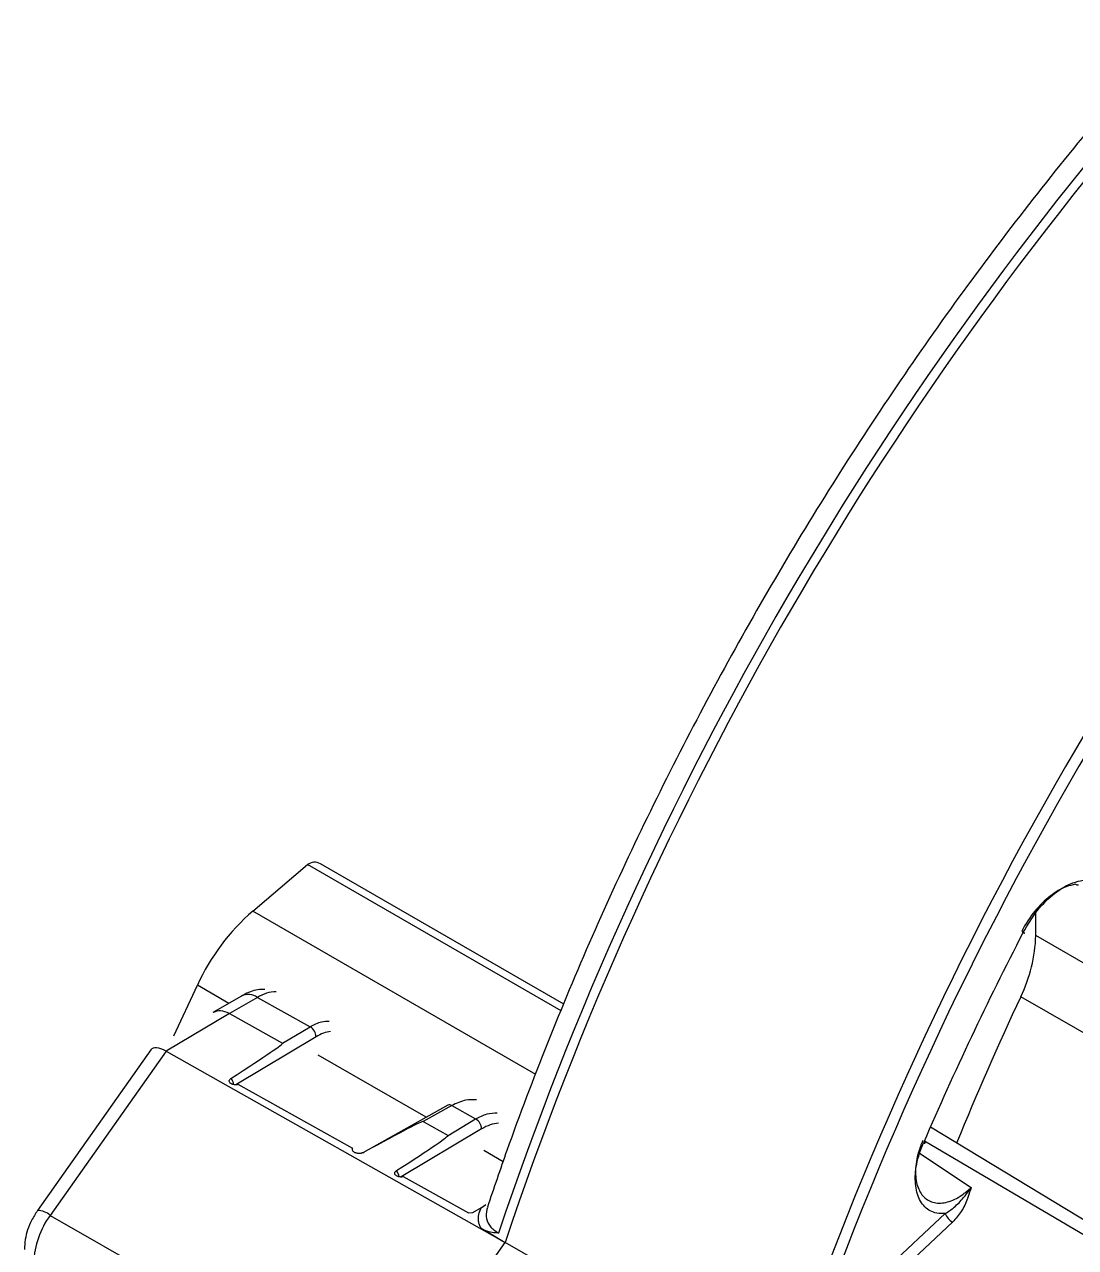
# Model space of a CAD drawing. Extents: x 6 to 134, y 3 to 97.
# Drawn here: x 86.386 to 88.317, y 14.661 to 16.908 of the extents above; entities that cross this region are included whole.
import ezdxf

# ---------------------------------------------------------------- set-up
doc = ezdxf.new("R2010")
doc.units = 0
doc.header["$MEASUREMENT"] = 0
doc.layers.add('OBJECT', color=7, linetype='CONTINUOUS')

msp = doc.modelspace()

# ---------------------------------------------------------------- linework, layer by layer
at = {"layer": 'OBJECT'}
for p, q in [((86.8054, 15.2789), (86.906, 15.3644)), ((87.3718, 15.0955), (86.906, 15.3644)), ((87.377, 15.1079), (86.9299, 15.366)), ((87.3253, 14.9788), (86.8054, 15.2789)), ((88.244, 15.2342), (88.2441, 15.2804)), ((93.9875, 11.9185), (88.244, 15.2342)), ((86.6603, 15.0497), (86.7037, 15.1427)), ((86.7615, 15.1094), (86.7037, 15.1427)), ((86.7849, 15.1229), (86.7321, 15.0924)), ((86.8141, 15.1203), (86.7626, 15.0906)), ((86.8141, 15.1203), (86.9109, 15.0664)), ((94.2302, 11.65), (88.2164, 15.1217)), ((86.7626, 15.0906), (86.6463, 15.0215)), ((86.7344, 15.0938), (86.7333, 15.0931)), ((86.7626, 15.0906), (86.8603, 15.0361)), ((86.8603, 15.0361), (86.9109, 15.0664)), ((86.9219, 15.048), (86.7742, 14.9598)), ((86.6185, 15.024), (86.4101, 14.7289)), ((86.6463, 15.0215), (86.4334, 14.7199)), ((86.6463, 15.0215), (87.2693, 14.6703)), ((87.1241, 14.9001), (86.9258, 15.0145)), ((86.9894, 14.8428), (86.7787, 14.9602)), ((87.1639, 14.9223), (87.0075, 14.835)), ((87.171, 14.9215), (87.1185, 14.8922)), ((87.171, 14.9215), (87.215, 14.897)), ((87.226, 14.8786), (87.0783, 14.7904)), ((87.1185, 14.8922), (87.1643, 14.8667)), ((87.1643, 14.8667), (87.215, 14.897)), ((88.5644, 14.5705), (88.0503, 14.8821)), ((88.5371, 14.5628), (88.0398, 14.8565)), ((87.2653, 14.8185), (87.2298, 14.839)), ((88.0285, 14.8355), (88.1254, 14.771)), ((87.2024, 14.7242), (87.0827, 14.7908)), ((86.4334, 14.7199), (87.0535, 14.3647)), ((87.2094, 14.7243), (87.2024, 14.7242)), ((87.2251, 14.7336), (87.2094, 14.7243)), ((87.2251, 14.7336), (87.2336, 14.7396)), ((87.969, 14.6217), (88.0778, 14.7232)), ((88.0913, 14.7073), (87.9243, 14.5514)), ((87.2253, 14.6957), (87.2693, 14.6703)), ((87.2334, 14.6915), (87.2693, 14.6703)), ((87.0535, 14.3647), (87.2693, 14.6703)), ((87.7734, 14.3806), (87.2693, 14.6703))]:
    msp.add_line(p, q, dxfattribs=at)
at = {"layer": 'OBJECT', "flags": 128}
for points in [[(88.0377, 14.853), (88.0392, 14.8528), (88.0402, 14.8528), (88.0408, 14.8531), (88.0408, 14.8536), (88.0404, 14.8543), (88.0394, 14.8552), (88.0388, 14.8556)], [(87.0075, 14.835), (87.0082, 14.8354), (87.0093, 14.8356)]]:
    msp.add_lwpolyline(points, dxfattribs=at)
at = {"layer": 'OBJECT'}
for centre, radius, start, end in [((93.2555, 12.6698), 6.3287, 138.15462, 161.41002), ((93.2712, 12.661), 6.3294, 138.31374, 161.49102), ((93.756, 12.3812), 6.3078, 138.28016, 161.51984), ((93.7556, 12.3811), 6.2867, 138.29162, 161.27337), ((86.9193, 15.3455), 0.0231, 62.783, 125.0131), ((88.3214, 15.336), 0.00898, 240.7503, 277.2776), ((87.0726, 14.9734), 0.4059, 131.1642, 155.3411), ((93.6755, 12.4205), 6.1402, 152.67315, 156.66175), ((87.9703, 15.2417), 0.2738, 334.0014, 358.4183), ((86.7973, 15.0959), 0.0297, 55.3959, 114.6398), ((86.8507, 15.0625), 0.0684, 91.8024, 122.3083), ((93.8099, 12.511), 6.1728, 154.97999, 157.70496), ((86.8993, 15.047), 0.0226, 2.6675, 59.0496), ((86.7472, 14.9561), 0.0239, 9.4101, 39.917), ((87.1668, 14.9157), 0.00723, 54.3359, 113.6956), ((87.2034, 14.8776), 0.0226, 2.6675, 59.0496), ((87.0512, 14.7867), 0.0239, 9.4103, 39.9206), ((86.5601, 14.6267), 0.1573, 143.6507, 177.5996), ((86.4101, 14.694), 0.0348, 48.0165, 90.047), ((88.1085, 14.7355), 0.0331, 201.9699, 238.8268)]:
    msp.add_arc(centre, radius, start, end, dxfattribs=at)
for centre, major_axis, ratio, start_param, end_param in [((86.9219, 14.9689), (0.0472, 0.0847), 0.567218, 0.373696, 0.776585), ((86.1541, 14.6018), (0.7062, 0.4343), 0.012773, 5.751034, 6.290347), ((86.6611, 14.9804), (-0.0415, 0.0449), 0.368876, 5.429635, 6.361602), ((86.3872, 14.4719), (0.7313, 0.4203), 0.01234, 0.007409, 0.546637), ((87.226, 14.7934), (0.0509, 0.0912), 0.567218, 0.339814, 0.776585), ((86.4581, 14.4324), (0.7062, 0.4343), 0.012773, 5.75114, 6.290347)]:
    msp.add_ellipse(centre, major_axis=major_axis, ratio=ratio, start_param=start_param, end_param=end_param, dxfattribs=at)
for points, knots in [([(88.5093, 16.908), (88.4918, 16.8887), (88.428, 16.8181), (88.3207, 16.6912), (88.1894, 16.5253), (88.063, 16.3533), (87.9419, 16.1762), (87.8263, 15.9944), (87.7168, 15.8084), (87.6137, 15.619), (87.5172, 15.4268), (87.4277, 15.2323), (87.3458, 15.0362), (87.2824, 14.8701), (87.2483, 14.7696), (87.2365, 14.7348)], [0, 0, 0, 0, 0.031731, 0.115742, 0.199742, 0.283728, 0.367702, 0.451668, 0.535631, 0.619595, 0.703561, 0.787535, 0.871519, 0.955519, 1, 1, 1, 1]), ([(88.3171, 15.3282), (88.3114, 15.327), (88.2963, 15.3237), (88.2699, 15.3079), (88.241, 15.2795), (88.2249, 15.255), (88.2182, 15.242), (88.2182, 15.242)], [0, 0, 0, 0, 0.164376, 0.438429, 0.712569, 0.999985, 1, 1, 1, 1]), ([(88.2205, 15.2392), (88.229, 15.2535), (88.2456, 15.2814), (88.2784, 15.3131), (88.3078, 15.3309), (88.3248, 15.3345), (88.3311, 15.3359)], [0, 0, 0, 0, 0.287425, 0.561564, 0.835622, 1, 1, 1, 1]), ([(86.8276, 15.1346), (86.8243, 15.1347), (86.8118, 15.1354), (86.7974, 15.1297), (86.7871, 15.1241), (86.7849, 15.1229)], [0, 0, 0, 0, 0.221054, 0.829984, 1, 1, 1, 1]), ([(86.7626, 15.0906), (86.757, 15.093), (86.7459, 15.0978), (86.7373, 15.0945), (86.733, 15.0929)], [0, 0, 0, 0, 0.500945, 1, 1, 1, 1]), ([(86.9109, 15.0664), (86.9181, 15.0702), (86.9304, 15.0767), (86.9413, 15.0766), (86.9459, 15.0765)], [0, 0, 0, 0, 0.577361, 1, 1, 1, 1]), ([(86.7787, 14.9602), (86.7773, 14.96), (86.7746, 14.9596), (86.7704, 14.9599), (86.7668, 14.961), (86.764, 14.9628), (86.7623, 14.965), (86.7621, 14.9674), (86.7632, 14.9697), (86.7648, 14.9709), (86.7655, 14.9715)], [0, 0, 0, 0, 0.127096, 0.254194, 0.38124, 0.508214, 0.635167, 0.762157, 0.889227, 1, 1, 1, 1]), ([(86.7785, 14.9602), (86.7777, 14.9601), (86.7761, 14.9598), (86.7732, 14.9597), (86.7707, 14.96), (86.7688, 14.9605), (86.7677, 14.961), (86.7676, 14.9611), (86.7675, 14.9611)], [0, 0, 0, 0, 0.178354, 0.358096, 0.543613, 0.700866, 0.847316, 1, 1, 1, 1]), ([(87.2165, 14.932), (87.2101, 14.9324), (87.1959, 14.9332), (87.1798, 14.9257), (87.171, 14.9215)], [0, 0, 0, 0, 0.453631, 1, 1, 1, 1]), ([(87.215, 14.897), (87.2221, 14.9007), (87.236, 14.9081), (87.2485, 14.908), (87.2546, 14.908)], [0, 0, 0, 0, 0.5084292, 1, 1, 1, 1]), ([(88.0361, 14.8573), (88.0334, 14.8501), (88.0262, 14.8315), (88.0217, 14.8017), (88.0252, 14.7727), (88.0375, 14.7518), (88.057, 14.7414), (88.0815, 14.7427), (88.1055, 14.7538), (88.1198, 14.7661), (88.1254, 14.771)], [0, 0, 0, 0, 0.085884, 0.223162, 0.360311, 0.49745, 0.634703, 0.772143, 0.909763, 1, 1, 1, 1]), ([(87.0093, 14.8356), (87.0082, 14.8351), (87.006, 14.8341), (87.0018, 14.8335), (86.9976, 14.8337), (86.9938, 14.8346), (86.9908, 14.8363), (86.989, 14.8384), (86.9884, 14.8407), (86.9891, 14.8422), (86.9894, 14.8428)], [0, 0, 0, 0, 0.127197, 0.254397, 0.381556, 0.508618, 0.635602, 0.762553, 0.88953, 1, 1, 1, 1]), ([(87.0007, 14.8337), (87.0004, 14.8337), (86.9991, 14.8336), (86.9971, 14.8339), (86.9952, 14.8344), (86.9941, 14.8349), (86.994, 14.835), (86.9939, 14.835)], [0, 0, 0, 0, 0.100848, 0.361354, 0.581975, 0.787544, 1, 1, 1, 1]), ([(87.0075, 14.835), (87.0072, 14.8349), (87.0066, 14.8346), (87.0047, 14.834), (87.0027, 14.8337), (87.0013, 14.8337), (87.0007, 14.8337)], [0, 0, 0, 0, 0.2746942, 0.5332348, 0.8159482, 1, 1, 1, 1]), ([(88.0778, 14.7232), (88.0724, 14.7231), (88.0579, 14.723), (88.0389, 14.7337), (88.025, 14.7572), (88.0211, 14.7901), (88.0263, 14.8237), (88.0345, 14.8448), (88.0377, 14.853)], [0, 0, 0, 0, 0.1145075, 0.3060127, 0.4973591, 0.6887039, 0.8802043, 1, 1, 1, 1]), ([(87.0827, 14.7908), (87.0814, 14.7906), (87.0787, 14.7902), (87.0745, 14.7905), (87.0708, 14.7916), (87.068, 14.7934), (87.0664, 14.7956), (87.0662, 14.798), (87.0672, 14.8003), (87.0688, 14.8015), (87.0696, 14.8021)], [0, 0, 0, 0, 0.127094, 0.25419, 0.381235, 0.508207, 0.635158, 0.762146, 0.889215, 1, 1, 1, 1]), ([(87.0825, 14.7908), (87.0817, 14.7907), (87.0801, 14.7904), (87.0773, 14.7903), (87.0748, 14.7906), (87.0729, 14.7911), (87.0717, 14.7916), (87.0716, 14.7917), (87.0716, 14.7917)], [0, 0, 0, 0, 0.178345, 0.358079, 0.543589, 0.700841, 0.847286, 1, 1, 1, 1]), ([(88.0778, 14.7232), (88.0834, 14.7269), (88.0958, 14.7353), (88.1096, 14.75), (88.1196, 14.7627), (88.1241, 14.7691), (88.1252, 14.7706), (88.1253, 14.7709), (88.1254, 14.771)], [0, 0, 0, 0, 0.3008703, 0.6707182, 0.9205981, 0.988012, 0.994988, 1, 1, 1, 1]), ([(88.1254, 14.771), (88.1254, 14.7709), (88.1249, 14.7693), (88.1226, 14.7625), (88.1175, 14.7478), (88.109, 14.7273), (88.097, 14.7137), (88.0913, 14.7073)], [0, 0, 0, 0, 0.004479, 0.07398, 0.309059, 0.673434, 1, 1, 1, 1]), ([(86.4101, 14.7289), (86.4063, 14.7229), (86.3958, 14.7064), (86.3874, 14.6814), (86.3864, 14.6634), (86.3861, 14.6573)], [0, 0, 0, 0, 0.272917, 0.756692, 1, 1, 1, 1]), ([(87.2253, 14.6957), (87.2241, 14.6979), (87.2218, 14.7023), (87.2198, 14.7109), (87.2199, 14.7215), (87.2233, 14.7295), (87.2251, 14.7336)], [0, 0, 0, 0, 0.181157, 0.364954, 0.676658, 1, 1, 1, 1]), ([(87.237, 14.7346), (87.2354, 14.729), (87.2322, 14.7178), (87.2389, 14.7017), (87.2487, 14.6925), (87.2555, 14.6883), (87.2563, 14.6878), (87.257, 14.6874)], [0, 0, 0, 0, 0.317422, 0.641796, 0.958434, 0.963993, 1, 1, 1, 1]), ([(87.2334, 14.6915), (87.2321, 14.6922), (87.2294, 14.6934), (87.2266, 14.6949), (87.2253, 14.6957)], [0, 0, 0, 0, 0.499436, 1, 1, 1, 1]), ([(87.257, 14.6874), (87.2569, 14.6874), (87.2529, 14.6875), (87.2449, 14.6881), (87.2373, 14.6904), (87.2334, 14.6915)], [0, 0, 0, 0, 0.012003, 0.502618, 1, 1, 1, 1])]:
    msp.add_open_spline(points, degree=3, knots=knots, dxfattribs=at)
msp.add_open_spline([(88.2205, 15.2392), (88.2214, 15.2389), (88.2232, 15.2382), (88.2235, 15.2386), (88.2219, 15.2398), (88.2194, 15.2413), (88.2182, 15.242)], degree=3, dxfattribs=at)

doc.saveas('drawing.dxf')
